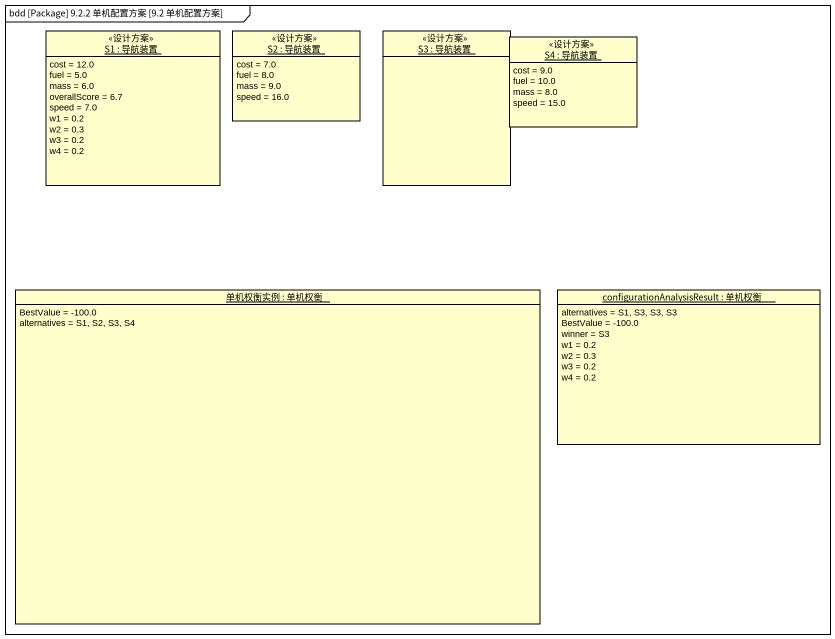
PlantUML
@startuml
mainframe bdd [Package] 9.2.2 单机配置方案 [9.2 单机配置方案]
hide circle
hide empty members
object "S1 : 导航装置" as S1 <<设计方案>> {
  cost = 12.0
  fuel = 5.0
  mass = 6.0
  overallScore = 6.7
  speed = 7.0
  w1 = 0.2
  w2 = 0.3
  w3 = 0.2
  w4 = 0.2
}
object "S2 : 导航装置" as S2 <<设计方案>> {
  cost = 7.0
  fuel = 8.0
  mass = 9.0
  speed = 16.0
}
object "S3 : 导航装置" as S3 <<设计方案>>
object "S4 : 导航装置" as S4 <<设计方案>> {
  cost = 9.0
  fuel = 10.0
  mass = 8.0
  speed = 15.0
}
object "单机权衡实例 : 单机权衡" as 单机权衡实例 {
  BestValue = -100.0
  alternatives = S1, S2, S3, S4
}
object "configurationAnalysisResult : 单机权衡" as configurationAnalysisResult {
  alternatives = S1, S3, S3, S3
  BestValue = -100.0
  winner = S3
  w1 = 0.2
  w2 = 0.3
  w3 = 0.2
  w4 = 0.2
}
@enduml
